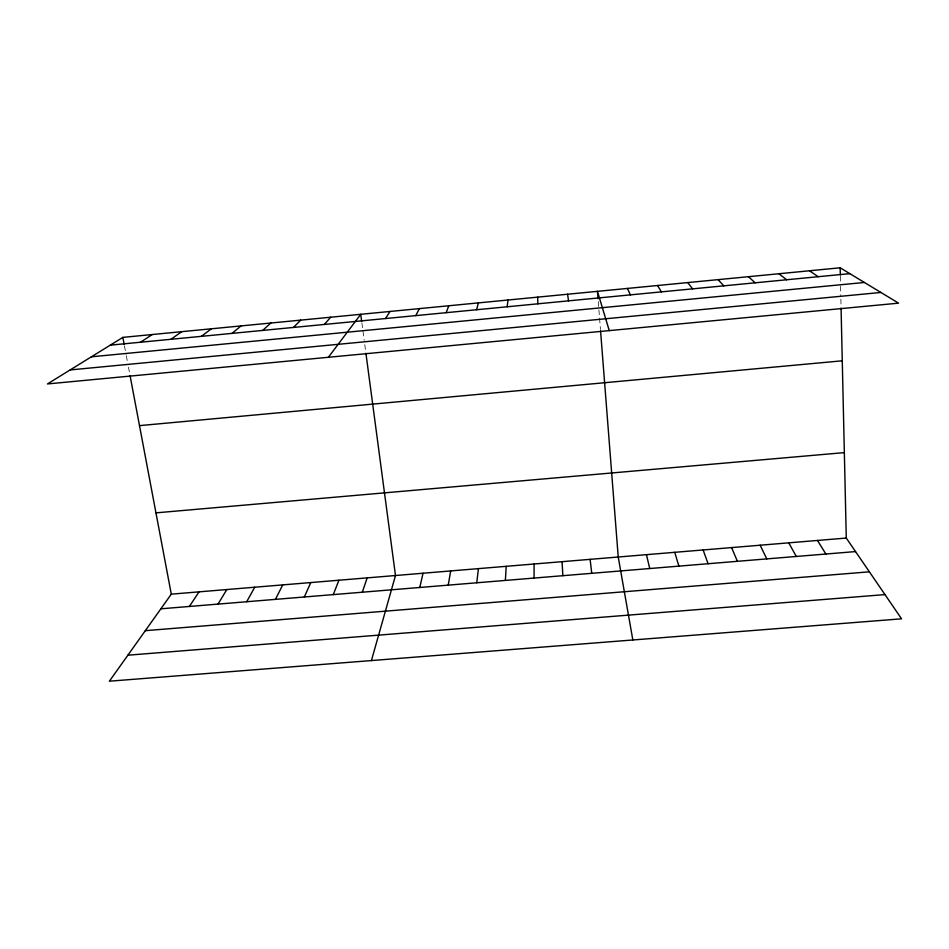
<?xml version="1.0" encoding="UTF-8"?>
<svg xmlns="http://www.w3.org/2000/svg" width="949" height="949" viewBox="0 0 949 949"><rect width="100%" height="100%" fill="white"/><g stroke="black" fill="none" stroke-linecap="round" stroke-linejoin="round"><path stroke-width="0.71" stroke-dasharray="4.75 3.56" d="M124.449 345.911L126.063 354.428M126.324 355.839L127.664 362.945M128.471 367.204L129.788 374.203M361.889 322.98L364.191 340.323M364.772 344.665L365.721 351.794M598.261 301.64L600.444 329.481M840.351 276.373L840.553 284.949M840.577 286.373L840.814 296.385M840.873 299.243L841.039 306.622"/><path stroke-width="1.42" d="M534.073 578.06L534.097 564.003M505.378 580.42L506.208 566.316M476.766 582.781L478.415 568.629M507.157 306.788L508 300.014M448.236 585.13L450.692 570.93M419.79 587.478L423.04 573.232M476.6 309.742L478.367 302.897M371.415 660.575L395.484 575.521L365.911 353.218M362.304 592.212L367.168 577.882M446.149 312.684L448.818 305.756M333.265 594.608L338.935 580.219M304.321 596.992L310.786 582.567M275.459 599.365L282.719 584.892M415.781 315.614L419.363 308.615M246.681 601.737L254.747 587.217M217.997 604.098L226.847 589.543M385.519 318.544L390.003 311.462M189.397 606.458L199.029 591.856M130.06 375.602L171.294 594.157L109.384 681.204L901.55 618.819L846.283 538.059L841.075 308.105M328.39 357.275L360.727 314.309L361.688 321.533M324.368 324.451L330.667 317.227M293.478 327.441L300.691 320.133M262.695 330.418L270.821 323.028M232.019 333.384L241.034 325.922M201.425 336.337L211.354 328.793M170.95 339.279L181.757 331.676M140.559 342.221L152.255 334.534M122.848 337.381L47.45 383.942L898.573 303.158L840.162 267.796L122.848 337.381L124.189 344.487M110.274 345.151L849.841 273.656M91.412 356.8L864.42 282.47M70.143 369.932L880.909 292.458M139.491 425.627L842.261 360.81M155.956 512.863L844.349 452.614M171.294 594.157L846.283 538.059M160.879 608.807L855.535 551.583M145.316 630.682L869.391 571.82M127.878 655.201L884.966 594.596M809.485 270.773L818.192 276.717M778.915 273.739L786.626 279.765M748.429 276.693L755.179 282.802M718.049 279.635L723.826 285.839M687.764 282.577L692.568 288.864M817.48 540.444L825.867 554.026M657.562 285.507L661.417 291.865M788.761 542.84L796.282 556.458M760.137 545.212L766.792 558.89M627.467 288.425L630.373 294.866M731.584 547.585L737.397 561.31M703.126 549.957L708.084 563.73M609.258 330.62L597.455 291.343L598.036 298.698M674.751 552.306L678.867 566.126M646.459 554.667L649.733 568.534M632.841 639.982L618.238 557.004L600.563 330.94M567.549 294.237L568.57 300.845M590.112 559.341L591.737 573.315M562.069 561.678L562.864 575.687M840.162 267.796L840.328 274.937M537.727 297.132L537.822 303.822"/></g></svg>
